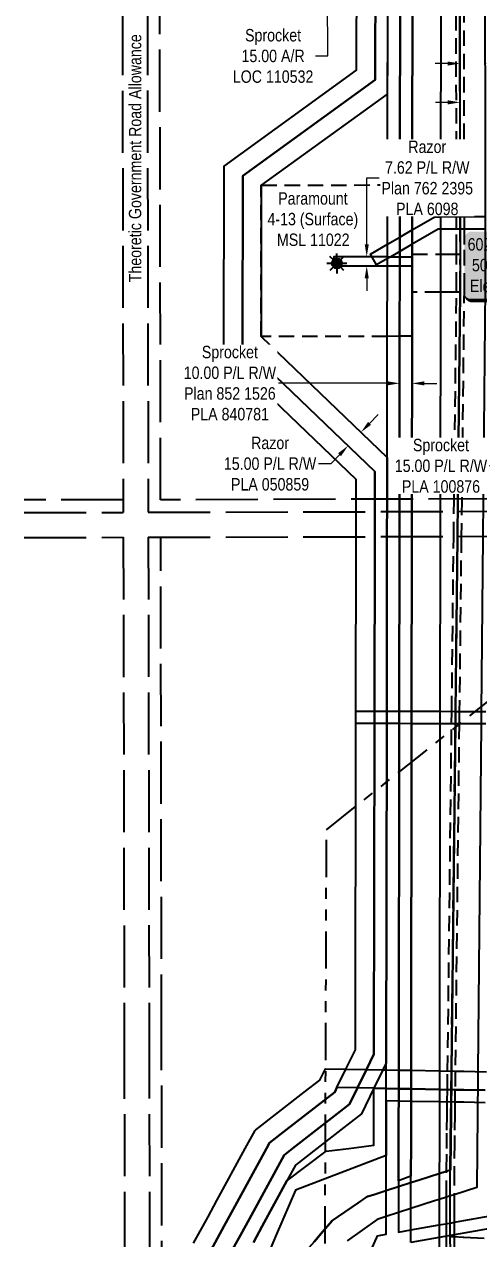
# Model space of a CAD drawing. Extents: x 504328 to 524869, y 6014084 to 6025549.
# Drawn here: x 507945 to 508311, y 6022551 to 6023529 of the extents above; entities that cross this region are included whole.
import ezdxf
from ezdxf.enums import TextEntityAlignment as Align

# ---------------------------------------------------------------- set-up
doc = ezdxf.new("R2010")
doc.units = 0
doc.header["$LTSCALE"] = 5
doc.header["$PDSIZE"] = 0.5
for name, pattern in [('foc-ACCESSROAD', [3.75, 2.5, -1.25]), ('foc-DRILLPATH', [14.75, 6, -1.75, 1.75, -1.75, 1.75, -1.75]), ('foc-FLOWLINE', [3.75, 2.5, -1.25]), ('foc-UNSURVEYED', [12.5, 10, -2.5])]:
    doc.linetypes.add(name, pattern=pattern)
doc.layers.get('Defpoints').update_dxf_attribs({"color": 9})
for name, color, linetype in [('AS-TELUS', 224, 'foc-TEL'), ('DETAIL-T', 7, 'Continuous'), ('F-AR', 190, 'foc-ACCESSROAD'), ('F-EZE', 190, 'foc-FLOWLINE'), ('F-RW', 190, 'Continuous'), ('F-WS', 190, 'foc-ACCESSROAD'), ('F-WS-S', 8, 'Continuous'), ('L-ROAD-T', 7, 'Continuous'), ('L-SECLBL', 7, 'Continuous'), ('L-USEC', 7, 'foc-UNSURVEYED'), ('P-PDRILLPATH', 12, 'foc-DRILLPATH'), ('PLA', 7, 'Continuous')]:
    doc.layers.add(name, color=color, linetype=linetype)
for name, color, linetype, lineweight in [('F-AR-T', 190, 'Continuous', 9), ('F-RW-T', 190, 'Continuous', 9), ('F-WS-T', 190, 'Continuous', 9)]:
    doc.layers.add(name, color=color, linetype=linetype, lineweight=lineweight)
doc.styles.add('80', font='ARIALN.TTF', dxfattribs={"height": 10})
doc.styles.add('80CG', font='ARIALN.TTF', dxfattribs={"height": 10})
doc.styles.add('80L', font='ARIALN.TTF', dxfattribs={"height": 10})
doc.styles.add('foc-LtypeFont', font='ARIALN.TTF', dxfattribs={"height": 7.35})
doc.linetypes.add('foc-TEL', pattern='A,2,-1,["T",foc-LtypeFont,S=0.2,R=0,X=-0.425,Y=-0.75],-1.24,8', length=12.24)
doc.dimstyles.new('Compass 5 000', dxfattribs={"dimscale": 5, "dimtxt": 9, "dimasz": 2, "dimexe": 0.2, "dimexo": 0.0625, "dimgap": 0.5, "dimtad": 0, "dimtih": 1, "dimtoh": 1, "dimzin": 0, "dimdsep": 46, "dimtxsty": '80CG', "dimcen": 0.1, "dimse1": 1, "dimse2": 1, "dimclrd": 256, "dimclrt": 256, "dimaunit": 1, "dimadec": 4, "dimazin": 0, "dimtfac": 0.06, "dimtofl": 0, "dimtmove": 0, "dimatfit": 1, "dimfxl": 0.2, "dimtolj": 1, "dimtzin": 0, "dimlwd": -1, "dimarcsym": 0})

# ---------------------------------------------------------------- blocks, each defined once
blk = doc.blocks.new('LABEL_ROAD_THEORETIC')
at = {"layer": 'L-ROAD-T', "style": '80L'}
blk.add_text('Theoretic Government Road Allowance', height=10, dxfattribs=at).set_placement((0, 0), align=Align.MIDDLE_CENTER)
blk = doc.blocks.new('*D431')
at = {"layer": 'Defpoints', "color": 0, "transparency": 16777216}
for p in [(508296, 6023517.43), (508316.11, 6023517.47), (508316.15, 6023497.48)]:
    blk.add_point(p, dxfattribs=at)
at = {"layer": 'F-AR-T', "transparency": 16777216}
for p, q in [((508286.03, 6023497.43), (508276.03, 6023497.41)), ((508326.15, 6023497.5), (508480.65, 6023497.8))]:
    blk.add_line(p, q, dxfattribs=at)
for points in [[(508286.03, 6023499.09), (508286.04, 6023495.76), (508296.03, 6023497.45)], [(508326.14, 6023499.17), (508326.15, 6023495.84), (508316.15, 6023497.48)]]:
    blk.add_solid(points, dxfattribs=at)
at = {"layer": 'F-AR-T', "transparency": 16777216, "insert": (508526.56, 6023497.8), "char_height": 10, "attachment_point": 5, "style": '80CG'}
blk.add_mtext('\\A1;Telus\\P20.12 Cable R/W\\PDLO 3568', dxfattribs=at)
blk = doc.blocks.new('*D433')
at = {"layer": 'Defpoints', "color": 0, "transparency": 16777216}
for p in [(508193.44, 6023590.39), (508188.85, 6023575.36), (508193.58, 6023575.4)]:
    blk.add_point(p, dxfattribs=at)
at = {"layer": 'F-AR-T', "transparency": 16777216}
for p, q in [((508188.62, 6023600.35), (508188.52, 6023610.35)), ((508188.94, 6023565.36), (508189.04, 6023555.36)), ((508189.52, 6023503.52), (508189.04, 6023555.36)), ((508179.52, 6023503.52), (508189.52, 6023503.52))]:
    blk.add_line(p, q, dxfattribs=at)
for points in [[(508190.28, 6023600.36), (508186.95, 6023600.33), (508188.71, 6023590.35)], [(508190.61, 6023565.38), (508187.28, 6023565.34), (508188.85, 6023575.36)]]:
    blk.add_solid(points, dxfattribs=at)
at = {"layer": 'F-AR-T', "transparency": 16777216, "insert": (508145.25, 6023503.52), "char_height": 10, "attachment_point": 5, "style": '80CG'}
blk.add_mtext('\\A1;Sprocket\\P15.00 A/R\\PLOC 110532', dxfattribs=at)
blk = doc.blocks.new('*D443')
at = {"layer": 'Defpoints', "color": 0, "transparency": 16777216}
for p in [(508296.06, 6023483.71), (508326.53, 6023483.76), (508326.56, 6023466.24)]:
    blk.add_point(p, dxfattribs=at)
at = {"layer": 'F-RW-T', "transparency": 16777216}
for p, q in [((508286.09, 6023466.16), (508276.09, 6023466.14)), ((508336.56, 6023466.26), (508363.56, 6023466.31))]:
    blk.add_line(p, q, dxfattribs=at)
for points in [[(508286.09, 6023467.83), (508286.1, 6023464.5), (508296.09, 6023466.18)], [(508336.56, 6023467.92), (508336.57, 6023464.59), (508326.56, 6023466.24)]]:
    blk.add_solid(points, dxfattribs=at)
at = {"layer": 'F-RW-T', "transparency": 16777216, "insert": (508409.39, 6023466.31), "char_height": 10, "attachment_point": 5, "style": '80CG', "bg_fill": 3, "box_fill_scale": 1.1, "bg_fill_color": 256, "bg_fill_true_color": 13158600, "bg_fill_transparency": 0}
blk.add_mtext('\\A1;Razor\\P30.48 Cable R/W\\PDLO 780799', dxfattribs=at)
blk = doc.blocks.new('*D444')
at = {"layer": 'Defpoints', "color": 0, "transparency": 16777216}
for p in [(508172.29, 6023242.41), (508161.92, 6023231.58), (508205.73, 6023189.61)]:
    blk.add_point(p, dxfattribs=at)
at = {"layer": 'F-RW-T', "transparency": 16777216}
for p, q in [((508223.02, 6023207.66), (508229.94, 6023214.89)), ((508198.81, 6023182.39), (508191.9, 6023175.17)), ((508191.9, 6023175.17), (508181.9, 6023175.17))]:
    blk.add_line(p, q, dxfattribs=at)
for points in [[(508221.82, 6023208.82), (508224.22, 6023206.51), (508216.1, 6023200.44)], [(508197.61, 6023183.54), (508200.02, 6023181.24), (508205.73, 6023189.61)]]:
    blk.add_solid(points, dxfattribs=at)
at = {"layer": 'F-RW-T', "transparency": 16777216, "insert": (508142.81, 6023175.17), "char_height": 10, "attachment_point": 5, "style": '80CG'}
blk.add_mtext('\\A1;Razor\\P15.00 P/L R/W\\PPLA 050859', dxfattribs=at)
blk = doc.blocks.new('GAS')
h = blk.add_hatch(color=255)
h.dxf.hatch_style = 1
edge = h.paths.add_edge_path()
edge.add_arc((0, 0), 0.9, 0, 360)
for p, q in [((-0.81, 0), (-1.62, 0)), ((-0.57, 0.57), (-1.14, 1.14)), ((0, 0.81), (0, 1.62)), ((0.57, 0.57), (1.14, 1.14)), ((1.62, 0), (0.81, 0)), ((-0.57, -0.57), (-1.14, -1.14)), ((0, -0.81), (0, -1.62)), ((1.14, -1.14), (0.57, -0.57))]:
    blk.add_line(p, q)
blk.add_circle((0, 0), 0.8)
blk = doc.blocks.new('*D451')
at = {"layer": 'Defpoints', "color": 0, "transparency": 16777216}
for p in [(508208.84, 6023341.97), (508208.84, 6023334.36), (508220.76, 6023341.96)]:
    blk.add_point(p, dxfattribs=at)
at = {"layer": 'F-RW-T', "transparency": 16777216}
for p, q in [((508220.77, 6023351.96), (508220.81, 6023405.32)), ((508220.81, 6023405.32), (508230.81, 6023405.32)), ((508220.75, 6023324.35), (508220.74, 6023314.35))]:
    blk.add_line(p, q, dxfattribs=at)
for points in [[(508219.11, 6023351.96), (508222.44, 6023351.96), (508220.76, 6023341.96)], [(508219.08, 6023324.35), (508222.42, 6023324.35), (508220.76, 6023334.35)]]:
    blk.add_solid(points, dxfattribs=at)
at = {"layer": 'F-RW-T', "transparency": 16777216, "insert": (508269.58, 6023405.32), "char_height": 10, "attachment_point": 5, "style": '80CG', "bg_fill": 3, "box_fill_scale": 1.1, "bg_fill_color": 256, "bg_fill_true_color": 13158600, "bg_fill_transparency": 0}
blk.add_mtext('\\A1;Razor\\P7.62 P/L R/W\\PPlan 762 2395\\PPLA 6098', dxfattribs=at)
blk = doc.blocks.new('*D455')
at = {"layer": 'Defpoints', "color": 0, "transparency": 16777216}
for p in [(508247.32, 6023263.4), (508257.31, 6023263.39), (508247.29, 6023239.88)]:
    blk.add_point(p, dxfattribs=at)
at = {"layer": 'F-RW-T', "transparency": 16777216}
for p, q in [((508237.29, 6023239.9), (508149.5, 6023240.01)), ((508267.28, 6023239.86), (508277.28, 6023239.84))]:
    blk.add_line(p, q, dxfattribs=at)
for points in [[(508237.29, 6023241.56), (508237.29, 6023238.23), (508247.29, 6023239.88)], [(508267.28, 6023241.52), (508267.27, 6023238.19), (508257.28, 6023239.87)]]:
    blk.add_solid(points, dxfattribs=at)
at = {"layer": 'F-RW-T', "transparency": 16777216, "insert": (508110.41, 6023240.01), "char_height": 10, "attachment_point": 5, "style": '80CG', "bg_fill": 3, "box_fill_scale": 1.1, "bg_fill_color": 256, "bg_fill_true_color": 13158600, "bg_fill_transparency": 0}
blk.add_mtext('\\A1;Sprocket\\P10.00 P/L R/W\\PPlan 852 1526\\PPLA 840781', dxfattribs=at)
blk = doc.blocks.new('*D456')
at = {"layer": 'Defpoints', "color": 0, "transparency": 16777216}
for p in [(508345.45, 6023168.24), (508360.44, 6023173.41), (508360.44, 6023168.22)]:
    blk.add_point(p, dxfattribs=at)
at = {"layer": 'F-RW-T', "transparency": 16777216}
for p, q in [((508335.45, 6023173.43), (508319.71, 6023173.44)), ((508370.44, 6023173.4), (508380.44, 6023173.39))]:
    blk.add_line(p, q, dxfattribs=at)
for points in [[(508335.45, 6023175.1), (508335.45, 6023171.76), (508345.45, 6023173.42)], [(508370.45, 6023175.07), (508370.44, 6023171.73), (508360.44, 6023173.41)]]:
    blk.add_solid(points, dxfattribs=at)
at = {"layer": 'F-RW-T', "transparency": 16777216, "insert": (508280.63, 6023173.44), "char_height": 10, "attachment_point": 5, "style": '80CG', "bg_fill": 3, "box_fill_scale": 1.1, "bg_fill_color": 256, "bg_fill_true_color": 13158600, "bg_fill_transparency": 0}
blk.add_mtext('\\A1;Sprocket\\P15.00 P/L R/W\\PPLA 100876', dxfattribs=at)
blk = doc.blocks.new('*U518')
h = blk.add_hatch(color=254)
edge = h.paths.add_edge_path()
edge.add_line((-34, -28.5), (34, -28.5))
edge.add_arc((34, -22.5), 6, 270, 360)
edge.add_line((40, -22.5), (40, 21))
edge.add_arc((34, 21), 6, 0, 90)
edge.add_line((34, 27), (-34, 27))
edge.add_arc((-34, 21), 6, 90, 180)
edge.add_line((-40, 21), (-40, -22.5))
edge.add_arc((-34, -22.5), 6, 180, 270)
at = {"color": 1, "flags": 128}
blk.add_lwpolyline([(-34, -28.5, 3, 3, 0), (34, -28.5, 3, 3, 0.414214), (40, -22.5, 3, 3, 0), (40, 21, 3, 0, 0.414214), (34, 27, 0, 0, 0), (-34, 27, 0, 0, 0.414214), (-40, 21, 0, 0, 0), (-40, -22.5, 0, 3, 0.414214)], format="xyseb", close=True, dxfattribs=at)
blk.add_lwpolyline([(-11.74, -17.39, 0, 10, 0), (0, 0, 5, 5, 0)], format="xyseb", dxfattribs=at)
at = {"color": 1, "style": '80'}
blk.add_attdef('ENTER_TEXT_001', (-35.99, -5), '', height=10, dxfattribs=at)

msp = doc.modelspace()

# ---------------------------------------------------------------- linework, layer by layer
at = {"layer": 'AS-TELUS', "flags": 128}
msp.add_lwpolyline([(507946.073, 6022305.145), (507950.984, 6022309.152), (507953.737, 6022311.398), (508023.844, 6022368.61), (508053.943, 6022393.173), (508068.592, 6022405.128), (508077.613, 6022412.488), (508094.112, 6022425.952), (508099.854, 6022430.637), (508110.652, 6022439.45), (508112.21, 6022440.729), (508128.839, 6022460.442), (508141.389, 6022487.182), (508149.881, 6022505.275), (508154.257, 6022514.6), (508160.662, 6022528.246), (508162.151, 6022529.958), (508163.395, 6022531.387), (508172.191, 6022541.501), (508178.6, 6022548.87), (508185.664, 6022556.992), (508192.905, 6022565.316), (508214.154, 6022579.969), (508221.785, 6022585.232), (508227.282, 6022587.004), (508236.929, 6022590.113), (508246.921, 6022593.334), (508256.912, 6022596.554), (508262.988, 6022598.512), (508279.754, 6022603.916), (508285.573, 6022605.792), (508288.612, 6022606.771), (508289.097, 6022651.321), (508289.206, 6022661.309), (508289.315, 6022671.297), (508289.478, 6022686.291), (508292.524, 6022965.813), (508292.626, 6022975.808), (508294.145, 6023115.945), (508294.473, 6023146.088), (508296.315, 6023313.35), (508296.326, 6023316.727), (508296.321, 6023343.822), (508296.319, 6023347.212), (508296.287, 6023364.019), (508296.268, 6023374.007), (508295.885, 6023575.519), (508295.856, 6023590.511), (508295.341, 6023861.252), (508295.312, 6023876.234), (508295.234, 6023917.449), (508295.218, 6023925.879), (508295.205, 6023932.661), (508295.199, 6023935.899), (508295.191, 6023939.793), (508295.17, 6023951.254), (508295.15, 6023961.3), (508295.132, 6023971.347), (508295.073, 6024002.19), (508295.044, 6024017.186), (508294.999, 6024040.858)], dxfattribs=at)
at = {"layer": 'F-AR'}
msp.add_lwpolyline([(508288.331, 6022522.117), (508288.143, 6022552.637), (508288.143, 6022553.583), (508288.146, 6022563.73), (508288.147, 6022565.487), (508288.15, 6022573.879), (508288.152, 6022583.791), (508288.153, 6022585.463), (508288.159, 6022606.486), (508288.669, 6022651.059), (508288.783, 6022661.052), (508288.897, 6022671.045), (508289.068, 6022686.047), (508292.266, 6022965.718), (508292.381, 6022975.717), (508293.984, 6023115.929), (508294.329, 6023146.087), (508296.241, 6023313.437), (508296.242, 6023316.817), (508296.251, 6023343.927), (508296.251, 6023347.319), (508296.227, 6023364.134), (508296.214, 6023374.128), (508295.934, 6023575.748)], dxfattribs=at)
at = {"layer": 'F-EZE'}
for points in [[(508298.579, 6023861.629), (508299.258, 6023374.129), (508299.271, 6023364.135), (508299.295, 6023347.321), (508299.286, 6023316.83), (508297.343, 6023146.094), (508296.999, 6023115.935), (508295.403, 6022975.711), (508295.29, 6022965.711), (508292.106, 6022685.992), (508291.935, 6022670.99), (508291.821, 6022660.996), (508291.708, 6022651.003), (508291.515, 6022634.095), (508291.447, 6022628.098), (508291.2, 6022606.467), (508291.201, 6022586.443), (508291.201, 6022585.462), (508291.201, 6022584.246), (508291.198, 6022574.417), (508291.194, 6022564.268), (508291.193, 6022561.593), (508291.19, 6022554.121), (508291.191, 6022552.56), (508291.38, 6022521.963)], [(508285.282, 6022522.27), (508285.095, 6022552.801), (508285.098, 6022563.193), (508285.099, 6022569.38), (508285.1, 6022573.341), (508285.103, 6022583.335), (508285.103, 6022584.482), (508285.104, 6022585.464), (508285.118, 6022605.507), (508285.118, 6022606.503), (508285.313, 6022623.578), (508285.484, 6022638.571), (508285.627, 6022651.114), (508285.741, 6022661.107), (508285.855, 6022671.101), (508286.025, 6022686.103), (508289.206, 6022965.724), (508289.32, 6022975.724), (508290.915, 6023115.922), (508291.258, 6023146.081), (508293.18, 6023313.426), (508293.2, 6023316.832), (508293.208, 6023343.921), (508293.209, 6023347.317), (508293.186, 6023364.133), (508293.172, 6023374.126), (508292.891, 6023575.753)]]:
    msp.add_lwpolyline(points, dxfattribs=at)
at = {"layer": 'F-RW'}
for points in [[(508315.662, 6023861.602), (508316.339, 6023374.142), (508316.353, 6023364.148), (508316.377, 6023347.347), (508316.368, 6023316.824), (508314.765, 6023146.132), (508314.482, 6023115.973), (508313.164, 6022975.671), (508313.07, 6022965.671), (508310.44, 6022685.658), (508310.299, 6022670.655), (508310.205, 6022660.661), (508310.111, 6022650.668), (508309.564, 6022592.35), (508291.201, 6022586.443), (508288.153, 6022585.463), (508285.103, 6022584.482), (508279.259, 6022582.543), (508275.528, 6022581.612), (508256.41, 6022575.252), (508246.411, 6022572.036), (508236.413, 6022568.819), (508229.187, 6022566.495), (508205.101, 6022549.19)], [(508094.998, 6022541.489), (508105.837, 6022561.32), (508113.032, 6022574.484), (508139.921, 6022623.683), (508142.413, 6022628.242), (508155.893, 6022638.709), (508194.994, 6022669.071), (508196.772, 6022672.724), (508204.01, 6022687.598), (508211.624, 6022703.246), (508211.958, 6022965.901), (508211.971, 6022975.901), (508212.207, 6023115.752), (508212.249, 6023145.91), (508212.273, 6023162.431), (508105.586, 6023264.737), (508105.787, 6023414.669), (508212.647, 6023492.049), (508212.731, 6023575.855)], [(508108.89, 6022535.541), (508118.914, 6022553.902), (508126.103, 6022567.07), (508154.071, 6022618.303), (508161.027, 6022623.717), (508180.339, 6022638.749), (508206.897, 6022659.422), (508213.255, 6022672.423), (508220.526, 6022687.296), (508226.622, 6022699.763), (508226.977, 6022965.866), (508226.99, 6022975.867), (508227.213, 6023115.784), (508227.256, 6023145.942), (508227.289, 6023168.822), (508120.593, 6023271.126), (508120.756, 6023407.021), (508227.621, 6023484.39), (508227.778, 6023575.844)], [(508227.778, 6023575.844), (508227.621, 6023484.39), (508120.756, 6023407.021), (508120.593, 6023271.126), (508227.289, 6023168.822), (508227.256, 6023145.942), (508227.213, 6023115.784), (508226.99, 6022975.867), (508226.977, 6022965.866), (508226.622, 6022699.763), (508220.526, 6022687.296), (508213.255, 6022672.423), (508206.897, 6022659.422), (508180.339, 6022638.749), (508161.027, 6022623.717), (508154.071, 6022618.303), (508126.103, 6022567.07), (508118.914, 6022553.902), (508108.89, 6022535.541)], [(508237.664, 6023575.824), (508237.23, 6023472.824), (508135.75, 6023399.354), (508135.604, 6023277.518), (508237.183, 6023180.122), (508237.132, 6023145.963), (508237.101, 6023115.806), (508236.917, 6022975.845), (508236.903, 6022965.844), (508236.714, 6022824.96), (508236.568, 6022692.664), (508233.827, 6022687.054), (508226.55, 6022672.181), (508216.454, 6022651.65), (508199.923, 6022638.782), (508180.61, 6022623.749), (508163.374, 6022610.333), (508156.402, 6022597.567), (508136.519, 6022561.162), (508129.328, 6022547.996)], [(508178.059, 6022548.61), (508185.131, 6022556.733), (508192.379, 6022565.057), (508213.648, 6022579.707), (508221.286, 6022584.97), (508226.786, 6022586.739), (508236.441, 6022589.845), (508246.439, 6022593.063), (508256.437, 6022596.279), (508262.518, 6022598.235), (508279.295, 6022603.633), (508285.118, 6022605.507), (508288.159, 6022606.486), (508288.667, 6022651.059), (508288.781, 6022661.052), (508288.896, 6022671.045), (508289.066, 6022686.047), (508292.258, 6022965.718), (508292.365, 6022975.717), (508293.957, 6023115.929), (508294.3, 6023146.087), (508296.229, 6023313.438), (508296.242, 6023316.817), (508296.251, 6023343.927), (508296.251, 6023347.319), (508296.227, 6023364.134), (508296.214, 6023374.128), (508295.934, 6023575.748)], [(508214.101, 6022519.342), (508228.793, 6022551.941), (508229.442, 6022553.382), (508236.394, 6022554.607), (508236.407, 6022564.758), (508236.409, 6022566.175), (508236.417, 6022572.144), (508236.421, 6022574.908), (508236.437, 6022587.343), (508236.446, 6022593.699), (508236.446, 6022594.299), (508236.477, 6022618.17), (508236.5, 6022623.841), (508236.507, 6022626.218), (508236.514, 6022638.842), (508236.534, 6022662.005), (508236.546, 6022672), (508236.562, 6022687.004), (508236.568, 6022692.664), (508236.714, 6022824.96), (508236.903, 6022965.844), (508236.917, 6022975.845), (508237.101, 6023115.806), (508237.132, 6023145.963), (508237.183, 6023180.122), (508237.32, 6023277.743), (508237.4, 6023334.293), (508237.408, 6023340.354), (508237.409, 6023341.906), (508237.422, 6023351.916), (508237.484, 6023399.672), (508237.664, 6023575.824)], [(508247.706, 6023575.814), (508247.479, 6023399.703), (508247.425, 6023357.718), (508247.41, 6023346.156), (508247.404, 6023341.894), (508247.394, 6023334.279), (508247.322, 6023277.765), (508247.153, 6023145.985), (508247.113, 6023115.827), (508246.932, 6022975.821), (508246.92, 6022965.821), (508246.56, 6022686.821), (508246.541, 6022671.818), (508246.528, 6022661.822), (508246.515, 6022651.828), (508246.498, 6022638.858), (508246.479, 6022623.858), (508246.477, 6022621.992), (508246.451, 6022602.129), (508246.445, 6022597.521), (508246.436, 6022590.56), (508246.417, 6022576.67), (508246.408, 6022569.534), (508246.404, 6022566.52), (508246.391, 6022556.369), (508256.388, 6022558.132), (508279.241, 6022562.161), (508289.355, 6022563.944), (508292.964, 6022564.58), (508296.01, 6022565.117), (508299.059, 6022565.655), (508324.764, 6022570.186)], [(508257.704, 6023575.803), (508257.473, 6023399.734), (508257.427, 6023363.519), (508257.412, 6023351.957), (508257.401, 6023343.854), (508257.399, 6023341.88), (508257.389, 6023334.266), (508257.362, 6023313.29), (508257.316, 6023277.787), (508257.147, 6023146.006), (508257.108, 6023115.849), (508256.927, 6022975.799), (508256.914, 6022965.799), (508256.554, 6022686.639), (508256.534, 6022671.635), (508256.522, 6022661.641), (508256.508, 6022651.645), (508256.492, 6022638.875), (508256.475, 6022625.813), (508256.473, 6022623.875), (508256.45, 6022605.988), (508256.443, 6022601.343), (508246.445, 6022597.521), (508246.451, 6022602.129), (508246.477, 6022621.992), (508246.479, 6022623.858), (508246.498, 6022638.858), (508246.515, 6022651.828), (508246.528, 6022661.822), (508246.541, 6022671.818), (508246.56, 6022686.821), (508246.92, 6022965.821), (508246.932, 6022975.821), (508247.113, 6023115.827), (508247.153, 6023145.985), (508247.322, 6023277.765), (508247.394, 6023334.279), (508247.404, 6023341.894), (508247.41, 6023346.156), (508247.425, 6023357.718), (508247.479, 6023399.703), (508247.706, 6023575.814)], [(508256.375, 6022547.983), (508256.388, 6022558.132), (508256.401, 6022568.283), (508256.407, 6022572.749), (508256.414, 6022578.433), (508256.433, 6022593.777), (508256.443, 6022601.343), (508256.45, 6022605.988), (508256.473, 6022623.875), (508256.475, 6022625.813), (508256.492, 6022638.875), (508256.508, 6022651.645), (508256.522, 6022661.641), (508256.534, 6022671.635), (508256.554, 6022686.639), (508256.914, 6022965.799), (508256.927, 6022975.799), (508257.108, 6023115.849), (508257.147, 6023146.006), (508257.316, 6023277.787), (508257.362, 6023313.29), (508257.389, 6023334.266), (508257.399, 6023341.88), (508257.401, 6023343.854), (508257.412, 6023351.957), (508257.427, 6023363.519), (508257.473, 6023399.734), (508257.704, 6023575.803)], [(508280.548, 6023575.77), (508280.288, 6023374.117), (508280.275, 6023364.124), (508280.249, 6023343.897), (508280.21, 6023313.376), (508279.994, 6023146.056), (508279.956, 6023115.898), (508279.775, 6022975.746), (508279.762, 6022965.746), (508279.401, 6022686.224), (508279.382, 6022671.219), (508279.368, 6022661.224), (508279.355, 6022651.23), (508279.34, 6022638.913), (508279.321, 6022623.912), (508279.292, 6022601.131), (508279.267, 6022582.462), (508279.264, 6022580.102), (508279.26, 6022576.842), (508279.254, 6022572.31), (508279.241, 6022562.161), (508279.228, 6022552.012), (508279.19, 6022522.577)], [(508315.6, 6022551.235), (508299.055, 6022552.102), (508298.619, 6022552.107), (508291.192, 6022552.482), (508288.143, 6022552.637), (508288.143, 6022553.583), (508288.146, 6022563.73), (508288.147, 6022565.487), (508288.15, 6022573.879), (508288.152, 6022583.791), (508288.153, 6022585.463), (508288.159, 6022606.486), (508288.668, 6022651.059), (508288.783, 6022661.052), (508288.897, 6022671.045), (508289.068, 6022686.047), (508292.266, 6022965.718), (508292.38, 6022975.717), (508293.984, 6023115.929), (508294.329, 6023146.087), (508296.238, 6023313.437), (508296.242, 6023316.817), (508296.251, 6023343.927), (508296.251, 6023347.319), (508296.227, 6023364.134), (508296.214, 6023374.128), (508295.934, 6023575.748)], [(508316.353, 6023364.148), (508299.271, 6023364.135), (508296.227, 6023364.134), (508293.186, 6023364.133), (508280.275, 6023364.124), (508278.386, 6023364.122), (508257.412, 6023351.957), (508247.41, 6023346.156), (508240.077, 6023341.903), (508237.408, 6023340.354), (508228.691, 6023335.299), (508224.847, 6023341.922), (508223.675, 6023343.942), (508237.422, 6023351.916), (508247.425, 6023357.718), (508257.427, 6023363.519), (508275.693, 6023374.114), (508280.288, 6023374.117), (508293.172, 6023374.126), (508296.214, 6023374.128), (508299.258, 6023374.129), (508316.339, 6023374.142)], [(508081.129, 6022547.376), (508092.794, 6022568.717), (508099.989, 6022581.881), (508122.823, 6022623.655), (508130.757, 6022638.171), (508131.399, 6022638.669), (508170.427, 6022668.975), (508183.055, 6022678.779), (508187.471, 6022687.899), (508204.01, 6022687.598), (508220.526, 6022687.296), (508233.827, 6022687.054), (508236.562, 6022687.004), (508246.56, 6022686.821), (508256.554, 6022686.639), (508279.401, 6022686.224), (508293.001, 6022685.976), (508296.048, 6022685.92), (508299.094, 6022685.864), (508317.291, 6022685.533)], [(508316.167, 6022670.549), (508299.089, 6022670.86), (508296.043, 6022670.915), (508292.997, 6022670.971), (508279.382, 6022671.219), (508256.534, 6022671.635), (508246.541, 6022671.818), (508236.546, 6022672), (508227.715, 6022672.16), (508226.55, 6022672.181), (508213.255, 6022672.423), (508196.772, 6022672.724), (508194.994, 6022669.071), (508155.893, 6022638.709), (508142.413, 6022628.242), (508139.921, 6022623.683), (508113.032, 6022574.484), (508105.837, 6022561.32), (508094.998, 6022541.489)], [(508129.328, 6022547.996), (508136.519, 6022561.162), (508156.402, 6022597.567), (508187.988, 6022621.404), (508206.25, 6022623.791), (508226.493, 6022626.438), (508226.508, 6022638.825), (508226.533, 6022659.705), (508226.544, 6022669.765), (508226.55, 6022672.181), (508227.715, 6022672.16), (508236.546, 6022672), (508246.541, 6022671.818), (508256.534, 6022671.635), (508279.382, 6022671.219), (508292.997, 6022670.971), (508296.043, 6022670.915), (508299.089, 6022670.86), (508316.167, 6022670.549)], [(508316.164, 6022660.553), (508299.085, 6022660.864), (508296.04, 6022660.92), (508292.994, 6022660.975), (508279.368, 6022661.224), (508256.522, 6022661.641), (508246.528, 6022661.822), (508236.534, 6022662.005), (508236.514, 6022638.842), (508236.506, 6022626.218), (508236.498, 6022623.841), (508236.477, 6022618.17), (508163.381, 6022590.236), (508148.065, 6022554.613), (508142.104, 6022540.749)], [(508738.753, 6022544.867), (508350.812, 6022564.475), (508330.875, 6022561.096), (508327.829, 6022560.58), (508324.778, 6022560.042), (508299.056, 6022555.508), (508296.115, 6022555.008), (508292.958, 6022554.433), (508279.228, 6022552.012), (508256.375, 6022547.983)]]:
    msp.add_lwpolyline(points, dxfattribs=at)
msp.add_lwpolyline([(508257.399, 6023341.88), (508257.389, 6023334.266), (508247.394, 6023334.279), (508237.4, 6023334.293), (508194.493, 6023334.347), (508194.502, 6023341.962), (508224.847, 6023341.922), (508237.409, 6023341.906), (508240.077, 6023341.903), (508247.404, 6023341.894), (508257.399, 6023341.88)], close=True, dxfattribs=at)
at = {"layer": 'F-WS'}
msp.add_lwpolyline([(508257.412, 6023351.957), (508257.401, 6023343.854), (508280.249, 6023343.897), (508293.208, 6023343.921), (508296.25, 6023343.927), (508296.242, 6023316.831), (508296.241, 6023313.437), (508293.199, 6023313.426), (508280.21, 6023313.376), (508257.362, 6023313.29), (508257.316, 6023277.787), (508247.322, 6023277.765), (508237.32, 6023277.743), (508135.604, 6023277.518), (508135.75, 6023399.354), (508237.484, 6023399.672), (508247.479, 6023399.703), (508257.473, 6023399.734), (508257.427, 6023363.519), (508257.412, 6023351.957)], close=True, dxfattribs=at)
at = {"layer": 'L-USEC'}
for p, q in [((508023.736, 6023538.066), (508024.445, 6023135.983)), ((508043.842, 6023538.101), (508044.551, 6023136.038)), ((508054.587, 6023146.117), (508053.895, 6023538.147)), ((508024.427, 6023146.035), (507944.588, 6023145.952)), ((508445.581, 6023147.179), (508054.587, 6023146.117)), ((507944.606, 6023135.9), (508024.445, 6023135.983)), ((508044.551, 6023136.038), (508445.582, 6023137.127)), ((507944.642, 6023115.794), (508024.481, 6023115.877)), ((508024.481, 6023115.877), (508025.191, 6022713.789)), ((508044.587, 6023115.932), (508445.637, 6023117.021)), ((508044.587, 6023115.932), (508045.297, 6022713.825)), ((508055.351, 6022713.872), (508054.639, 6023115.959)), ((508025.191, 6022713.789), (508025.901, 6022311.701)), ((508045.297, 6022713.825), (508046.008, 6022311.737)), ((508056.06, 6022311.784), (508055.351, 6022713.872))]:
    msp.add_line(p, q, dxfattribs=at)
at = {"layer": 'P-PDRILLPATH', "flags": 128}
msp.add_lwpolyline([(508601.317, 6020000.653), (508181.32, 6020760.56), (508188.323, 6022880.375)], dxfattribs=at)
at = {"layer": 'PLA'}
msp.add_lwpolyline([(508316.882, 6022965.662), (508299.183, 6022965.702), (508296.134, 6022965.709), (508293.091, 6022965.716), (508279.762, 6022965.746), (508256.914, 6022965.799), (508246.92, 6022965.821), (508236.903, 6022965.844), (508226.977, 6022965.866), (508211.958, 6022965.901), (508211.971, 6022975.901), (508226.99, 6022975.867), (508236.917, 6022975.845), (508246.932, 6022975.821), (508256.927, 6022975.799), (508279.775, 6022975.746), (508293.094, 6022975.716), (508296.137, 6022975.709), (508299.186, 6022975.702), (508316.867, 6022975.663)], dxfattribs=at)

# ---------------------------------------------------------------- block references
at = {"layer": 'DETAIL-T', "color": 90}
ref = msp.add_blockref('*U518', (508339.425, 6023335.044), dxfattribs=at)
ref.add_attrib('ENTER_TEXT_001', '6023374.16 N.', (508302.13, 6023346.817), dxfattribs={"layer": '0', "color": 1, "height": 10, "style": '80'})
ref.add_attrib('ENTER_TEXT_002', '508345.68 E.', (508305.606, 6023330.109), dxfattribs={"layer": '0', "color": 1, "height": 10, "style": '80'})
ref.add_attrib('ENTER_TEXT_003', 'Elev.= 881.05', (508304.016, 6023313.401), dxfattribs={"layer": '0', "color": 1, "height": 10, "style": '80'})
at = {"layer": 'L-SECLBL', "xscale": 0.99946537, "yscale": 0.99946537, "zscale": 0.99946537, "rotation": 90}
msp.add_blockref('LABEL_ROAD_THEORETIC', (508033.96, 6023421.14), dxfattribs=at)

# ---------------------------------------------------------------- dimensions: what is measured, and where the dimension line sits
at = {"layer": 'F-AR-T'}
dim = msp.add_linear_dim(base=(508188.849, 6023575.36), p1=(508193.436, 6023590.393), p2=(508193.576, 6023575.404), angle=270.535872, text='Sprocket\\P15.00 A/R\\PLOC 110532', dimstyle='Compass 5 000', override={"dimtmove": 1}, dxfattribs=at)
dim.commit()
dim.dimension.update_dxf_attribs({"geometry": '*D433', "text_midpoint": (508181.936, 6023503.52), "dimtype": 161})
dim = msp.add_linear_dim(base=(508316.148, 6023497.485), p1=(508295.995, 6023517.427), p2=(508316.11, 6023517.465), angle=0.109057, text='Telus\\P20.12 Cable R/W\\PDLO 3568', dimstyle='Compass 5 000', dxfattribs=at)
dim.commit()
dim.dimension.update_dxf_attribs({"geometry": '*D431', "text_midpoint": (508526.557, 6023497.798), "dimtype": 161})
at = {"layer": 'F-RW-T'}
dim = msp.add_linear_dim(base=(508205.731, 6023189.613), p1=(508172.291, 6023242.409), p2=(508161.918, 6023231.58), angle=226.23309, text='Razor\\P15.00 P/L R/W\\PPLA 050859', dimstyle='Compass 5 000', dxfattribs=at)
dim.commit()
dim.dimension.update_dxf_attribs({"geometry": '*D444', "text_midpoint": (508142.81, 6023175.17), "dimtype": 161})

# ---------------------------------------------------------------- next in the draw order: dimensions: what is measured, and where the dimension line sits
dim = msp.add_linear_dim(base=(508326.564, 6023466.239), p1=(508296.059, 6023483.706), p2=(508326.531, 6023483.764), angle=0.109084, text='Razor\\P30.48 Cable R/W\\PDLO 780799', dimstyle='Compass 5 000', override={"dimtfill": 1}, dxfattribs=at)
dim.commit()
dim.dimension.update_dxf_attribs({"geometry": '*D443', "text_midpoint": (508409.393, 6023466.31), "dimtype": 161})

# ---------------------------------------------------------------- next in the draw order: dimensions: what is measured, and where the dimension line sits
dim = msp.add_linear_dim(base=(508220.764, 6023341.958), p1=(508208.836, 6023334.358), p2=(508208.842, 6023341.967), angle=89.954944, text='Razor\\P7.62 P/L R/W\\PPlan 762 2395\\PPLA 6098', dimstyle='Compass 5 000', override={"dimtfill": 1}, dxfattribs=at)
dim.commit()
dim.dimension.update_dxf_attribs({"geometry": '*D451', "text_midpoint": (508269.583, 6023405.317), "dimtype": 161})

# ---------------------------------------------------------------- next in the draw order: block references
at = {"layer": 'F-WS-S', "xscale": 4.99732684999995, "yscale": 4.99732684999995, "zscale": 4.99732684999995}
msp.add_blockref('GAS', (508196.732, 6023336.451), dxfattribs=at)

# ---------------------------------------------------------------- next in the draw order: texts
at = {"layer": 'F-WS-T', "insert": (508140.618, 6023393.825), "char_height": 9.99465, "attachment_point": 1, "style": '80L'}
msp.add_mtext_dynamic_manual_height_columns('\\pi8.76291;Paramount\\P\\pi0.11474;4-13 (Surface)\\P\\pi7.74027;MSL 11022', width=72.58505, gutter_width=49.973, heights=[0], dxfattribs=at)

# ---------------------------------------------------------------- next in the draw order: dimensions: what is measured, and where the dimension line sits
at = {"layer": 'F-RW-T', "color": 6}
dim = msp.add_linear_dim(base=(508247.287, 6023239.883), p1=(508257.307, 6023263.388), p2=(508247.318, 6023263.401), angle=179.92614, text='Sprocket\\P10.00 P/L R/W\\PPlan 852 1526\\PPLA 840781', dimstyle='Compass 5 000', override={"dimtfill": 1}, dxfattribs=at)
dim.commit()
dim.dimension.update_dxf_attribs({"geometry": '*D455', "text_midpoint": (508110.411, 6023240.009), "dimtype": 161})

# ---------------------------------------------------------------- next in the draw order: dimensions: what is measured, and where the dimension line sits
at = {"layer": 'F-RW-T'}
dim = msp.add_linear_dim(base=(508360.444, 6023173.408), p1=(508345.448, 6023168.235), p2=(508360.44, 6023168.222), angle=359.952134, text='Sprocket\\P15.00 P/L R/W\\PPLA 100876', dimstyle='Compass 5 000', override={"dimtfill": 1}, dxfattribs=at)
dim.commit()
dim.dimension.update_dxf_attribs({"geometry": '*D456', "text_midpoint": (508280.626, 6023173.442), "dimtype": 161})

# ---------------------------------------------------------------- next in the draw order: linework, layer by layer
at = {"layer": 'P-PDRILLPATH', "flags": 128}
msp.add_lwpolyline([(508188.323, 6022880.375), (508685.912, 6023275.015)], dxfattribs=at)

doc.saveas('drawing.dxf')
